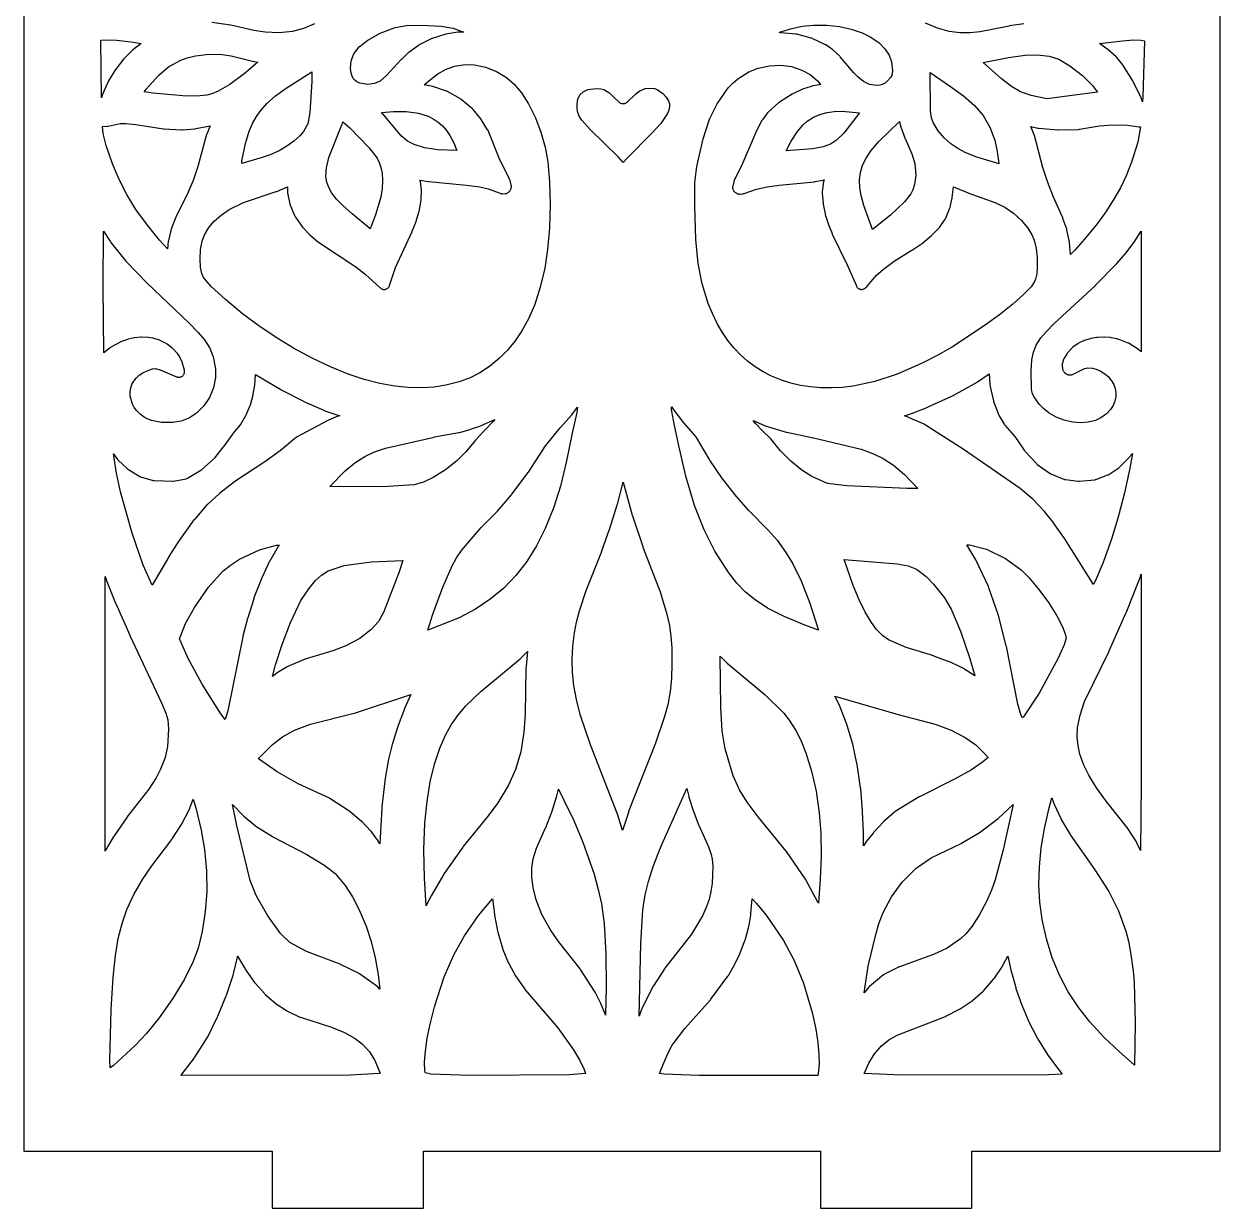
# Model space of a CAD drawing. Header units: millimetres. Extents: x 0 to 63, y 0 to 126.
# Drawn here: x 0 to 63.3, y 0 to 62.6 of the extents above; entities that cross this region are included whole.
import ezdxf

# ---------------------------------------------------------------- set-up
doc = ezdxf.new("R2010")
doc.units = ezdxf.units.MM
doc.layers.add('CUT', color=1, linetype='Continuous')

msp = doc.modelspace()

# ---------------------------------------------------------------- linework, layer by layer
at = {"layer": 'CUT'}
for points in [[(50.134, 123), (50.134, 126), (42.134, 126), (42.134, 123), (21.134, 123), (21.134, 126), (13.134, 126), (13.134, 123), (0, 123), (0, 3), (13.134, 3), (13.134, 0), (21.134, 0), (21.134, 3), (42.134, 3), (42.134, 0), (50.134, 0), (50.134, 3), (63.2679, 3), (63.2679, 123)], [(17.4978, 59.6171), (17.4225, 59.7097), (17.3566, 59.8405), (17.3082, 60.0005), (17.2768, 60.2491), (17.3131, 60.6521), (17.4491, 61.0102), (17.7403, 61.3788), (18.1897, 61.7467), (18.8414, 62.1149), (19.6299, 62.4047), (20.2319, 62.5216), (21.0103, 62.5405), (22.0708, 62.4867), (22.7127, 62.3767), (23.2745, 62.1647), (22.9932, 62.161), (22.9499, 62.1575), (22.3171, 62.0589), (22.2939, 62.0544), (22.2712, 62.0481), (21.5939, 61.8321), (21.5702, 61.8235), (21.5474, 61.8129), (20.914, 61.4884), (20.8936, 61.4769), (20.8742, 61.4639), (20.354, 61.0866), (20.3251, 61.0628), (19.9649, 60.7262), (19.948, 60.7091), (19.1795, 59.8666), (18.8445, 59.5672), (18.5415, 59.442), (18.188, 59.4028), (17.7623, 59.4691), (17.6134, 59.533)], [(40.0127, 62.1366), (39.9422, 62.1367), (40.0397, 62.1797), (40.5518, 62.3445), (41.1581, 62.473), (41.7717, 62.5385), (42.4609, 62.5402), (43.1297, 62.4692), (43.7623, 62.3296), (44.3429, 62.1264), (44.7976, 61.899), (45.2343, 61.5927), (45.5378, 61.2872), (45.7587, 60.9527), (45.8922, 60.5912), (45.9415, 60.1408), (45.8983, 59.869), (45.8403, 59.7631), (45.6828, 59.5832), (45.5659, 59.4886), (45.3897, 59.3932), (45.2668, 59.3548), (45.091, 59.3354), (44.7252, 59.4004), (44.3991, 59.563), (44.1178, 59.7822), (43.8911, 60.0162), (43.1791, 60.8666), (43.1491, 60.8977), (42.8044, 61.2063), (42.7767, 61.2284), (42.4105, 61.4859), (42.3894, 61.4995), (42.3671, 61.5114), (41.6967, 61.8331), (41.6691, 61.8446), (41.6403, 61.8535), (40.8756, 62.0496), (40.8527, 62.0545), (40.8295, 62.0577), (40.0423, 62.1351)], [(4.3795, 61.7544), (4.8933, 61.7312), (5.6725, 61.6471), (6.2008, 61.5674), (6.2007, 61.5673), (6.1771, 61.5508), (5.7581, 61.2274), (5.7289, 61.2018), (5.2866, 60.7591), (5.2616, 60.7307), (4.8573, 60.2092), (4.8383, 60.1817), (4.4765, 59.5888), (4.458, 59.5533), (4.1586, 58.8714), (4.1469, 58.8399), (4.1002, 58.6894), (4.0743, 61.7336)], [(57.3028, 61.263), (56.8921, 61.5619), (58.1139, 61.7119), (58.6864, 61.7522), (59.0813, 61.7381), (59.2679, 61.6968), (59.1759, 58.7488), (59.1587, 58.4823), (59.1053, 58.6473), (59.0901, 58.6852), (58.6667, 59.5629), (58.651, 59.5912), (58.1466, 60.4), (58.1229, 60.4329), (57.8038, 60.8172), (57.7882, 60.8346), (57.7714, 60.8506), (57.3251, 61.2451)], [(8.6428, 60.8015), (9.0804, 60.9156), (9.7744, 61.0025), (10.4872, 60.9815), (10.9606, 60.9061), (12.1579, 60.615), (12.182, 60.6102), (12.3759, 60.5791), (11.6436, 59.957), (10.8894, 59.4021), (10.2734, 59.0361), (9.9448, 58.9087), (9.6664, 58.8353), (9.1051, 58.7736), (8.411, 58.7911), (6.8104, 58.9384), (6.3618, 59.0123), (6.4614, 59.1459), (7.1389, 59.8937), (7.6554, 60.3244), (8.3015, 60.675)], [(53.2846, 58.8148), (52.7165, 59.0098), (52.2282, 59.294), (51.7144, 59.7019), (50.7427, 60.5582), (52.0733, 60.828), (52.9605, 60.9473), (53.6098, 60.9664), (54.2215, 60.8945), (54.7399, 60.7285), (55.3294, 60.3872), (55.9849, 59.8664), (56.5143, 59.3386), (56.7874, 58.9908), (54.1067, 58.6377)], [(19.6573, 49.7274), (20.5332, 51.6196), (20.5409, 51.6377), (20.7381, 52.1501), (20.7454, 52.1716), (20.8902, 52.6545), (20.8977, 52.6855), (21.008, 53.2785), (21.0127, 53.3214), (21.0308, 53.7879), (21.0307, 53.8136), (21.0285, 53.8394), (20.9724, 54.2524), (20.9676, 54.2793), (20.9602, 54.3056), (20.9463, 54.3475), (20.9637, 54.3434), (21.3809, 54.2669), (21.4087, 54.263), (23.4036, 54.0824), (24.1091, 53.9856), (24.5597, 53.8738), (25.195, 53.6431), (25.2243, 53.6341), (25.2546, 53.6281), (25.2851, 53.6251), (25.3159, 53.6252), (25.4616, 53.633), (25.4922, 53.6363), (25.5222, 53.6425), (25.5516, 53.6516), (25.5797, 53.6637), (25.6065, 53.6785), (25.6316, 53.696), (25.6549, 53.7158), (25.6759, 53.7379), (25.6947, 53.762), (25.7108, 53.7878), (25.75, 53.8578), (25.7625, 53.8831), (25.7726, 53.9095), (25.7802, 53.9367), (25.7852, 53.9644), (25.7876, 53.9925), (25.7871, 54.0207), (25.7841, 54.0487), (25.7785, 54.0763), (25.7142, 54.3276), (25.7046, 54.3582), (25.6917, 54.3877), (25.1353, 55.4941), (24.5475, 56.9573), (24.5375, 56.9797), (24.5255, 57.0011), (24.1918, 57.5504), (24.1794, 57.5691), (24.1657, 57.5868), (23.7627, 58.0695), (23.7453, 58.0887), (23.7262, 58.1064), (23.1339, 58.6081), (23.1106, 58.626), (23.0857, 58.6416), (22.4055, 59.0212), (22.3805, 59.0337), (22.3544, 59.0439), (21.6763, 59.2727), (21.6362, 59.2832), (21.1689, 59.373), (21.5039, 59.6668), (21.8861, 59.9527), (22.3393, 60.2024), (22.7996, 60.3649), (23.3458, 60.45), (23.8319, 60.4353), (24.4139, 60.3143), (24.9987, 60.0866), (25.5194, 59.7746), (25.9292, 59.4151), (26.3125, 58.9535), (26.6817, 58.3715), (27.0551, 57.6303), (27.3446, 56.8832), (27.5619, 56.091), (27.7023, 55.3013), (27.8019, 54.2515), (27.8342, 53.0461), (27.801, 51.8161), (27.6992, 50.667), (27.545, 49.6783), (27.3135, 48.6841), (27.0163, 47.7725), (26.6848, 47.0058), (26.3338, 46.3662), (25.9763, 45.8383), (25.582, 45.3601), (25.15, 44.9307), (24.6261, 44.4953), (24.1227, 44.1559), (23.6022, 43.8909), (23.0219, 43.6779), (22.3147, 43.4938), (21.7037, 43.3955), (21.0635, 43.3536), (20.3238, 43.3721), (19.6256, 43.4476), (18.8275, 43.5951), (18.0036, 43.8094), (17.1566, 44.09), (16.2087, 44.4712), (15.2411, 44.9296), (14.2569, 45.4644), (13.3444, 46.0203), (12.4249, 46.6382), (11.5619, 47.279), (10.655, 48.0298), (9.9108, 48.7164), (9.4934, 49.1959), (9.4101, 49.4027), (9.3478, 49.7192), (9.3184, 50.1839), (9.3438, 50.6687), (9.4216, 51.1088), (9.5489, 51.4564), (9.7727, 51.8312), (10.0634, 52.1776), (10.424, 52.4953), (10.8562, 52.7837), (11.6175, 53.1526), (13.3493, 53.7364), (13.3719, 53.745), (13.9359, 53.9866), (13.9409, 53.7291), (13.9425, 53.7029), (13.9465, 53.6771), (14.0667, 53.0713), (14.0746, 53.0404), (14.0858, 53.0105), (14.334, 52.4402), (14.3476, 52.4131), (14.3637, 52.3874), (14.7425, 51.8492), (14.7559, 51.8315), (14.7707, 51.8149), (15.0969, 51.4723), (15.1192, 51.4511), (15.5051, 51.1204), (15.5346, 51.0981), (17.5642, 49.749), (18.0493, 49.3644), (18.8468, 48.6425), (18.8701, 48.6234), (18.8953, 48.6067), (18.9219, 48.5925), (18.9499, 48.5812), (18.9788, 48.5725), (19.0085, 48.5668), (19.0386, 48.564), (19.0688, 48.5642), (19.099, 48.5674), (19.1285, 48.5735), (19.1574, 48.5825), (19.1852, 48.5943), (19.2117, 48.6088), (19.2366, 48.6258), (19.2595, 48.6452), (19.2806, 48.6669), (19.2992, 48.6904), (19.3155, 48.7157), (19.3291, 48.7423), (19.3399, 48.7703)], [(41.1737, 59.1412), (41.1423, 59.1286), (40.6655, 58.905), (40.6325, 58.887), (39.9561, 58.4615), (39.9351, 58.4471), (39.9155, 58.4309), (39.3681, 57.942), (39.3454, 57.9194), (39.3252, 57.8946), (39.0606, 57.5311), (39.0481, 57.5126), (39.0372, 57.4932), (38.6971, 56.8411), (38.6866, 56.8186), (38.0154, 55.22), (37.5684, 54.3222), (37.5552, 54.2913), (37.5455, 54.2592), (37.4881, 54.0212), (37.4827, 53.9927), (37.4801, 53.9638), (37.4803, 53.9349), (37.4834, 53.9059), (37.4892, 53.8775), (37.4979, 53.8498), (37.5092, 53.823), (37.523, 53.7975), (37.5393, 53.7733), (37.5578, 53.7508), (37.5785, 53.7303), (37.6011, 53.7117), (37.6661, 53.6634), (37.6896, 53.6475), (37.7146, 53.634), (37.7407, 53.6228), (37.7678, 53.614), (37.7956, 53.6078), (37.8238, 53.6042), (37.8522, 53.6033), (37.8807, 53.605), (38.0265, 53.6204), (38.0609, 53.6261), (38.0945, 53.6356), (38.7517, 53.8637), (39.317, 53.9936), (39.9488, 54.0812), (41.8119, 54.2595), (41.8383, 54.2631), (42.2737, 54.3435), (42.3038, 54.3507), (42.3243, 54.3578), (42.2793, 54.1829), (42.2746, 54.1608), (42.2714, 54.1384), (42.2283, 53.7064), (42.2269, 53.6813), (42.2276, 53.6562), (42.2657, 53.112), (42.2713, 53.0714), (42.3812, 52.5508), (42.3885, 52.5228), (42.5395, 52.0432), (42.547, 52.0223), (42.7506, 51.5117), (42.7588, 51.4929), (43.545, 49.8571), (44.031, 48.7448), (44.0439, 48.7188), (44.0593, 48.694), (44.0771, 48.671), (44.0969, 48.6496), (44.1189, 48.6303), (44.1425, 48.6132), (44.1677, 48.5985), (44.1943, 48.5862), (44.2219, 48.5764), (44.2504, 48.5695), (44.2795, 48.5652), (44.3087, 48.5637), (44.3381, 48.5651), (44.367, 48.5691), (44.3955, 48.5761), (44.4233, 48.5857), (44.4499, 48.5978), (44.4752, 48.6124), (44.499, 48.6295), (44.521, 48.6487), (44.5409, 48.6699), (45.0847, 49.3047), (45.4614, 49.6422), (46.0384, 50.0635), (46.9318, 50.6132), (46.944, 50.6212), (47.5197, 51.0146), (47.54, 51.0297), (48.0031, 51.4062), (48.0294, 51.4303), (48.3912, 51.8034), (48.4077, 51.822), (48.4227, 51.8418), (48.7266, 52.2814), (48.7432, 52.3082), (48.7568, 52.3367), (48.9794, 52.8722), (48.9885, 52.8975), (48.9954, 52.9234), (49.0959, 53.3875), (49.1009, 53.419), (49.1602, 53.9782), (50.1563, 53.5805), (50.1675, 53.5762), (51.4151, 53.1344), (51.8882, 52.9037), (52.3441, 52.5895), (52.7593, 52.2128), (53.1032, 51.8023), (53.3174, 51.4495), (53.4339, 51.1584), (53.5361, 50.7242), (53.5933, 50.2375), (53.6019, 49.7509), (53.5715, 49.3903), (53.5102, 49.1046), (53.4433, 48.9482), (53.2712, 48.707), (52.8759, 48.2868), (52.3142, 47.784), (51.6076, 47.2206), (50.7959, 46.6296), (49.1107, 45.5363), (48.3362, 45.0941), (47.5025, 44.6645), (46.1821, 44.09), (45.0013, 43.7007), (43.8635, 43.4564), (43.2811, 43.386), (42.7072, 43.3544), (42.1477, 43.3615), (41.6035, 43.4066), (41.0761, 43.4891), (40.5668, 43.6081), (40.0774, 43.7628), (39.5405, 43.9836), (39.096, 44.2129), (38.6736, 44.4768), (38.275, 44.7741), (37.9014, 45.1048), (37.5539, 45.4681), (37.2338, 45.864), (36.942, 46.2926), (36.6879, 46.7353), (36.4147, 47.282), (36.186, 47.8257), (35.8692, 48.8527), (35.6684, 49.932), (35.5455, 51.198), (35.4794, 52.9875), (35.4889, 54.2142), (35.5836, 55.061), (35.9183, 56.523), (36.2689, 57.5646), (36.673, 58.3717), (37.257, 59.2138), (37.4944, 59.4665), (37.7524, 59.6888), (38.3438, 60.058), (38.8437, 60.2584), (39.4347, 60.39), (40.0281, 60.4182), (40.6054, 60.3425), (41.1487, 60.1628), (41.5843, 59.9178), (41.9701, 59.5882), (42.129, 59.3896), (42.0747, 59.3857), (42.0376, 59.3807), (41.6783, 59.3097), (41.6392, 59.2993)], [(12.1048, 57.3635), (12.2964, 57.7041), (12.524, 58.0234), (12.8465, 58.3832), (13.3037, 58.7911), (13.8681, 59.208), (15.2346, 60.0677), (15.2357, 59.5558), (15.1225, 57.9187), (15.0169, 57.3196), (14.7865, 56.9166), (14.5852, 56.6789), (14.2772, 56.3958), (13.9123, 56.1328), (13.4946, 55.8945), (13.0288, 55.6851), (12.6088, 55.5364), (11.5223, 55.2191), (11.533, 55.3685), (11.7226, 56.2755), (11.9179, 56.9258)], [(51.3522, 56.446), (51.4674, 55.9465), (51.5555, 55.3566), (51.5586, 55.2095), (51.4537, 55.2327), (50.3984, 55.5538), (49.8177, 55.7873), (49.3947, 56.0084), (49.0318, 56.252), (48.6695, 56.5729), (48.3631, 56.9397), (48.0845, 57.3805), (47.9998, 57.6254), (47.9549, 57.992), (47.9385, 60.0237), (49.0165, 59.2991), (49.689, 58.8036), (50.2816, 58.2777), (50.7318, 57.7542), (51.096, 57.1419)], [(34.1133, 58.0403), (34.0433, 57.8708), (33.6819, 57.3368), (33.2178, 56.8236), (31.8997, 55.5091), (31.8839, 55.492), (31.6962, 55.2736), (31.4421, 55.5604), (31.427, 55.5763), (29.9567, 57.0115), (29.5047, 57.5105), (29.3652, 57.7243), (29.2928, 57.9089), (29.26, 58.1118), (29.2555, 58.3802), (29.2946, 58.6173), (29.4063, 58.8474), (29.5796, 59.0138), (29.8287, 59.1282), (30.2686, 59.1862), (30.5087, 59.1744), (30.6691, 59.1388), (30.94, 58.978), (31.4817, 58.4657), (31.5035, 58.4468), (31.5272, 58.4302), (31.5523, 58.4158), (31.5787, 58.4039), (31.6062, 58.3945), (31.6343, 58.3879), (31.663, 58.3838), (31.6921, 58.3825), (31.721, 58.3839), (31.7497, 58.3881), (31.7779, 58.3949), (31.8053, 58.4045), (31.8316, 58.4165), (31.8567, 58.431), (31.8803, 58.4478), (31.9021, 58.4667), (32.3671, 58.911), (32.583, 59.0648), (32.8611, 59.1782), (33.1394, 59.2101), (33.3527, 59.1799), (33.4907, 59.1309), (33.7994, 58.9201), (33.9756, 58.719), (34.0884, 58.5336), (34.1434, 58.3621), (34.1508, 58.2373)], [(21.3812, 57.7152), (21.652, 57.5783), (21.9033, 57.4084), (22.1331, 57.2059), (22.3435, 56.9686), (22.5348, 56.6954), (22.7424, 56.3141), (22.905, 55.9133), (21.8876, 55.9449), (21.195, 56.0487), (20.6325, 56.2268), (20.2933, 56.4053), (19.9527, 56.6743), (18.9957, 57.8202), (18.9859, 57.8314), (18.9107, 57.9128), (19.5404, 57.9646), (20.2182, 57.9678), (20.8779, 57.8776)], [(43.2731, 57.9779), (44.2016, 57.9059), (43.3611, 56.8232), (42.9859, 56.4582), (42.6587, 56.2388), (42.273, 56.0975), (41.7236, 55.9901), (40.3256, 55.8961), (40.3517, 55.9689), (40.5735, 56.3994), (40.9093, 56.9074), (41.208, 57.2682), (41.4221, 57.4648), (41.763, 57.6718), (42.1434, 57.8319), (42.479, 57.9187), (42.8527, 57.9673)], [(8.6297, 53.5807), (8.0379, 52.4009), (8.027, 52.3765), (7.7982, 51.7962), (7.7858, 51.7573), (7.64, 51.1561), (7.6337, 51.1207), (7.5856, 50.7129), (7.1731, 51.1688), (6.5317, 51.9514), (5.9259, 52.7959), (5.4441, 53.5797), (5.0301, 54.3772), (4.6793, 55.1961), (4.344, 56.1788), (4.1975, 56.802), (4.1546, 57.184), (4.1562, 57.1839), (4.4064, 57.1907), (4.4341, 57.1926), (4.4615, 57.1971), (5.0887, 57.3294), (5.3925, 57.3384), (5.923, 57.2836), (7.3796, 57.0546), (7.4099, 57.0514), (8.3342, 56.9987), (8.3789, 56.9995), (9.0551, 57.0597), (9.0866, 57.0641), (9.8482, 57.2124), (9.6744, 56.777), (9.6639, 56.746), (9.1982, 55.0633), (8.9436, 54.3199)], [(18.97, 54.3223), (18.9477, 53.8972), (18.8754, 53.4415), (18.6028, 52.4976), (18.3305, 51.8041), (18.3128, 51.7697), (18.2976, 51.7799), (17.3579, 52.5557), (16.8665, 52.9981), (16.5384, 53.3386), (16.2918, 53.6527), (16.121, 53.9477), (16.0171, 54.236), (15.9727, 54.5317), (16.0015, 54.9894), (16.1361, 55.5303), (16.8182, 57.2668), (16.8259, 57.2891), (16.8689, 57.4304), (17.2379, 57.1052), (18.2441, 56.0652), (18.6878, 55.4964), (18.7943, 55.2805), (18.8847, 55.0081), (18.943, 54.713)], [(47.0167, 53.8224), (46.914, 53.6178), (46.5735, 53.1965), (45.8351, 52.4956), (44.8916, 51.7341), (44.4303, 53.0061), (44.29, 53.5295), (44.2221, 53.9305), (44.2031, 54.3583), (44.2485, 54.7514), (44.36, 55.1286), (44.5433, 55.5068), (44.8057, 55.8988), (45.2102, 56.3769), (46.3069, 57.4332), (46.3084, 57.4259), (46.4016, 57.0881), (46.4098, 57.0627), (46.5998, 56.556), (46.6069, 56.5386), (46.9693, 55.7308), (47.12, 55.2262), (47.1813, 54.6106), (47.1137, 54.1076)], [(55.7812, 57.026), (55.8238, 57.03), (56.8915, 57.2087), (57.5562, 57.2625), (58.3716, 57.2532), (58.9943, 57.1567), (59.0249, 57.1535), (59.0539, 57.1534), (58.9222, 56.3501), (58.5915, 55.2974), (58.2976, 54.5718), (57.9944, 53.9403), (57.6545, 53.3293), (57.2323, 52.6718), (56.7596, 52.0306), (56.0931, 51.2155), (55.5951, 50.6561), (55.357, 50.4139), (55.3006, 51.0445), (55.2958, 51.077), (55.1691, 51.7023), (55.1586, 51.7408), (54.9583, 52.3175), (54.9483, 52.3424), (54.4553, 53.4332), (54.1531, 54.2172), (53.8999, 55.0057), (53.4496, 56.7048), (53.4378, 56.7402), (53.2603, 57.1793), (53.6327, 57.0892), (53.6561, 57.0845), (53.68, 57.0816), (54.6907, 56.9994), (54.7236, 56.9985)], [(6.5844, 46.0198), (6.5483, 46.0231), (6.2202, 46.0329), (6.1827, 46.0317), (5.8599, 46.0019), (5.8227, 45.9961), (5.5065, 45.9269), (5.4706, 45.9168), (5.1624, 45.8087), (5.1395, 45.7996), (5.1174, 45.7887), (4.6008, 45.5071), (4.5783, 45.4935), (4.5571, 45.4779), (4.224, 45.2127), (4.1865, 48.7214), (4.2109, 51.644), (4.5716, 51.0716), (4.5924, 51.0426), (5.3903, 50.059), (5.4079, 50.0393), (6.5076, 48.904), (6.517, 48.8946), (8.7259, 46.8058), (9.2249, 46.2805), (9.5441, 45.8929), (9.8265, 45.4549), (10.0145, 44.9948), (10.1332, 44.3725), (10.1384, 43.9023), (10.0325, 43.3669), (9.8196, 42.8582), (9.514, 42.4009), (9.1314, 42.0191), (8.7525, 41.7692), (8.3251, 41.6038), (7.871, 41.5324), (7.2854, 41.5369), (6.749, 41.6337), (6.5188, 41.7199), (6.3585, 41.8109), (6.1463, 41.9679), (5.9729, 42.1391), (5.835, 42.3224), (5.7366, 42.5045), (5.6227, 42.9209), (5.6195, 43.1632), (5.6515, 43.3539), (5.7145, 43.5398), (5.8084, 43.7154), (5.9334, 43.8781), (6.0906, 44.0254), (6.2817, 44.154), (6.5106, 44.2614), (6.8084, 44.3566), (6.9408, 44.3761), (7.2117, 44.3211), (8.073, 43.9464), (8.1007, 43.9359), (8.1293, 43.9282), (8.1586, 43.9232), (8.1883, 43.9211), (8.218, 43.9218), (8.2474, 43.9255), (8.2764, 43.9319), (8.3045, 43.9412), (8.3317, 43.9531), (8.3575, 43.9676), (8.3818, 43.9845), (8.4043, 44.0037), (8.4248, 44.0249), (8.443, 44.0481), (8.459, 44.073), (8.4724, 44.0992), (8.4831, 44.1266), (8.491, 44.1548), (8.4962, 44.1838), (8.4984, 44.213), (8.4977, 44.2424), (8.4942, 44.2716), (8.4878, 44.3003), (8.374, 44.7116), (8.3667, 44.7344), (8.3576, 44.7563), (8.2689, 44.9501), (8.2574, 44.9726), (8.2441, 44.994), (8.1176, 45.1796), (8.1027, 45.1996), (8.0862, 45.2183), (7.8683, 45.4456), (7.8501, 45.4631), (7.8305, 45.4789), (7.5684, 45.6739), (7.5483, 45.6876), (7.5272, 45.6997), (7.2338, 45.8523), (7.2105, 45.8632), (7.1863, 45.8721), (6.8745, 45.9724), (6.8504, 45.9791), (6.8259, 45.9837)], [(56.6532, 48.7518), (56.6644, 48.7627), (57.7956, 49.915), (57.81, 49.9307), (58.2819, 50.485), (58.2929, 50.4988), (58.7062, 51.0461), (58.7197, 51.0656), (59.0914, 51.6482), (59.094, 45.2582), (58.994, 45.3517), (58.9733, 45.3694), (58.9512, 45.3851), (58.4628, 45.6998), (58.4354, 45.7156), (58.4065, 45.7284), (57.8748, 45.9313), (57.8509, 45.9392), (57.8265, 45.9452), (57.5105, 46.0094), (57.4739, 46.0146), (57.1532, 46.0401), (57.1157, 46.0407), (56.7942, 46.0268), (56.7562, 46.0228), (56.4372, 45.9687), (56.3995, 45.9598), (56.0866, 45.8648), (56.0645, 45.857), (56.043, 45.8477), (55.815, 45.7381), (55.7914, 45.7254), (55.769, 45.7106), (55.4865, 45.5069), (55.4651, 45.49), (55.4453, 45.4712), (55.2114, 45.2277), (55.1911, 45.2042), (55.1733, 45.1789), (55.0138, 44.9241), (55.0008, 44.9011), (54.9899, 44.8771), (54.9812, 44.8524), (54.9261, 44.6709), (54.9191, 44.6429), (54.9148, 44.6145), (54.9133, 44.5859), (54.9146, 44.5572), (54.9316, 44.3732), (54.9358, 44.3439), (54.9429, 44.3153), (54.9528, 44.2873), (54.9654, 44.2606), (54.9806, 44.2351), (54.9982, 44.2113), (55.0183, 44.1894), (55.0403, 44.1694), (55.1073, 44.1147), (55.1312, 44.097), (55.1568, 44.0816), (55.1837, 44.0689), (55.2119, 44.0588), (55.241, 44.0516), (55.2705, 44.0472), (55.3004, 44.0457), (55.353, 44.0456), (55.3813, 44.0469), (55.4095, 44.0509), (55.437, 44.0573), (55.4638, 44.0663), (55.4897, 44.0777), (56.0979, 44.3807), (56.2686, 44.4134), (56.5196, 44.4024), (56.7196, 44.3521), (56.9212, 44.2657), (57.1693, 44.1076), (57.3418, 43.9557), (57.5312, 43.7271), (57.6438, 43.5327), (57.7216, 43.3272), (57.7597, 43.1176), (57.7553, 42.9039), (57.7011, 42.6591), (57.6068, 42.4255), (57.4775, 42.2191), (57.255, 41.9824), (56.9648, 41.7754), (56.6752, 41.6367), (56.2978, 41.5393), (55.8868, 41.5093), (55.4563, 41.5458), (55.0238, 41.6466), (54.6069, 41.808), (54.2206, 42.0261), (53.938, 42.2442), (53.6954, 42.4948), (53.4134, 42.8961), (53.3361, 43.098), (53.3021, 43.3106), (53.2833, 44.2623), (53.3155, 44.8383), (53.3958, 45.2497), (53.5452, 45.6205), (53.7951, 46.0074), (54.0656, 46.3299), (54.495, 46.7704)], [(9.3553, 39.0009), (9.396, 39.0314), (10.0722, 39.64), (10.1079, 39.6778), (10.5621, 40.2369), (10.5943, 40.2826), (11.0449, 40.9053), (11.0612, 40.9215), (11.0762, 40.9388), (11.4519, 41.4083), (11.4764, 41.4442), (11.7424, 41.8982), (11.7601, 41.9339), (11.9661, 42.4266), (11.9786, 42.4628), (12.1233, 42.9924), (12.1304, 43.0253), (12.2049, 43.5073), (12.2073, 43.5266), (12.2541, 44.0586), (13.5973, 43.2687), (13.6111, 43.2611), (14.7833, 42.6508), (14.8011, 42.6423), (15.8957, 42.1599), (15.9223, 42.1497), (16.7094, 41.8873), (16.6407, 41.8666), (16.611, 41.8559), (16.1044, 41.6437), (16.0804, 41.6324), (14.4126, 40.7519), (13.5545, 40.0385), (12.7363, 39.4442), (11.1531, 38.4062), (11.1363, 38.3943), (10.3667, 37.7957), (10.3516, 37.7833), (9.721, 37.2184), (9.6915, 37.1879), (9.0149, 36.4021), (8.9947, 36.3763), (8.2098, 35.2906), (8.1962, 35.2704), (7.672, 34.453), (7.661, 34.435), (6.7914, 32.9373), (6.315, 33.9945), (5.7296, 35.6768), (5.1111, 37.8717), (4.8887, 38.847), (4.7314, 39.8724), (4.9514, 39.5794), (4.9703, 39.5558), (4.9904, 39.5351), (5.4766, 39.0728), (5.4993, 39.0535), (5.5228, 39.0374), (6.1231, 38.6767), (6.1472, 38.6642), (6.1718, 38.6551), (6.84, 38.4609), (6.8839, 38.4537), (7.8801, 38.4201), (7.9201, 38.4234), (8.5896, 38.5563), (8.6219, 38.5659), (8.6535, 38.5814)], [(49.1423, 42.9535), (50.4131, 43.6633), (50.436, 43.6775), (51.0608, 44.1032), (51.0848, 43.5491), (51.087, 43.5225), (51.0918, 43.4961), (51.2778, 42.6757), (51.2907, 42.6338), (51.5668, 41.9229), (51.5764, 41.901), (51.5876, 41.8799), (51.8488, 41.4349), (51.8637, 41.412), (51.8806, 41.3904), (52.3703, 40.8242), (52.3861, 40.8073), (52.4032, 40.7916), (52.8984, 40.0705), (52.9171, 40.0446), (52.9369, 40.0215), (53.5545, 39.3542), (53.5765, 39.3325), (53.5996, 39.3141), (54.274, 38.8343), (54.2974, 38.8197), (54.3215, 38.8083), (55.0449, 38.5226), (55.0674, 38.5154), (55.0899, 38.511), (55.7683, 38.4256), (55.8067, 38.4251), (56.6497, 38.5059), (56.6729, 38.5097), (56.6959, 38.5167), (57.3369, 38.7544), (57.3613, 38.7651), (57.3851, 38.7796), (57.9043, 39.1372), (57.9436, 39.1703), (58.46, 39.6858), (58.4819, 39.7099), (58.6335, 39.893), (58.4999, 39.1222), (58.2121, 37.8117), (57.893, 36.5929), (57.5352, 35.4145), (57.0776, 34.1195), (56.7376, 33.2907), (56.5664, 32.9692), (55.0221, 35.4346), (55.0081, 35.4555), (54.4998, 36.1736), (54.4845, 36.1938), (53.9834, 36.8146), (53.9638, 36.837), (53.379, 37.449), (53.3578, 37.4693), (52.7182, 38.0229), (52.6947, 38.0413), (49.6724, 40.1207), (47.6342, 41.4306), (47.6174, 41.4384), (46.7827, 41.7989), (46.7649, 41.8058), (46.5693, 41.8762), (46.9936, 42.0207), (47.0059, 42.0252), (47.8166, 42.3413), (47.8338, 42.3486), (49.1213, 42.9429)], [(27.5765, 35.9291), (27.1165, 35.0141), (26.599, 34.186), (26.0203, 33.4404), (25.3763, 32.7731), (24.663, 32.1808), (23.877, 31.6601), (23.0159, 31.2094), (21.4502, 30.5841), (21.3567, 30.5587), (21.6217, 31.3977), (22.1585, 32.8191), (22.6523, 33.9466), (22.8757, 34.3712), (23.1476, 34.7689), (24.1861, 35.9764), (25.037, 36.8206), (25.056, 36.8412), (25.798, 37.7102), (25.8148, 37.7314), (26.6684, 38.8862), (26.6824, 38.9064), (27.5924, 40.2967), (27.6057, 40.3183), (28.3685, 41.2523), (28.3827, 41.2671), (28.9647, 41.9151), (28.9803, 41.9339), (29.2883, 42.3391), (29.2474, 42.0578), (28.9946, 40.9716), (28.7035, 39.5072), (28.374, 38.1663), (28.0225, 37.0478)], [(39.3281, 31.7082), (38.673, 32.1482), (38.1715, 32.5655), (37.7141, 33.0354), (37.2795, 33.5793), (36.5425, 34.721), (35.9735, 35.8543), (35.4698, 37.1445), (35.0052, 38.693), (34.6618, 40.2241), (34.4074, 41.3632), (34.2589, 42.2153), (34.2455, 42.3634), (34.3161, 42.2607), (34.3252, 42.2482), (34.8893, 41.5124), (34.9025, 41.4964), (35.5459, 40.7668), (35.562, 40.7414), (36.2448, 39.5679), (36.2621, 39.5404), (36.9315, 38.5551), (36.9488, 38.5315), (37.668, 37.6191), (37.6835, 37.6007), (38.3149, 36.8993), (38.3269, 36.8865), (39.3723, 35.841), (39.8326, 35.3093), (40.3002, 34.6626), (40.6656, 34.0506), (41.1021, 33.156), (41.5619, 31.9836), (42.019, 30.5585), (41.3015, 30.8115), (40.1731, 31.2847)], [(23.6088, 41.166), (23.6289, 41.1722), (24.165, 41.3598), (24.1891, 41.3694), (24.9114, 41.6933), (24.8336, 41.5945), (24.3327, 41.063), (23.877, 40.601), (23.3762, 39.9848), (22.8995, 39.5097), (22.3007, 39.0305), (21.6434, 38.62), (21.1262, 38.373), (20.6361, 38.2375), (18.9453, 38.1206), (16.1719, 38.1386), (16.9849, 38.974), (17.497, 39.3995), (18.0269, 39.7372), (18.5358, 39.9762), (19.1171, 40.1765), (21.7062, 40.7598), (21.7237, 40.7629), (23.0091, 41.0024), (23.0341, 41.0082)], [(45.9911, 39.2724), (46.5797, 38.7853), (47.2794, 38.044), (46.7128, 38.0357), (43.5244, 38.1762), (42.5038, 38.3116), (41.6811, 38.6718), (41.1499, 39.0066), (40.5659, 39.478), (40.0183, 40.0328), (39.5122, 40.6651), (39.0529, 41.1042), (38.6958, 41.48), (38.5715, 41.6391), (39.1724, 41.3697), (39.208, 41.3565), (40.317, 41.0168), (40.3477, 41.0091), (41.6684, 40.7414), (41.6864, 40.7361), (44.2825, 40.1148), (44.9405, 39.8723), (45.4509, 39.6205)], [(34.1397, 30.8041), (34.2205, 30.2204), (34.2621, 29.6077), (34.2714, 28.7895), (34.2453, 28.0012), (34.1759, 27.2999), (34.0502, 26.6114), (33.887, 25.9878), (33.4009, 24.5734), (31.9824, 20.9569), (31.969, 20.9195), (31.6577, 19.9651), (31.4183, 20.7664), (31.3998, 20.82), (29.9676, 24.4848), (29.4289, 26.0908), (29.2245, 26.8906), (29.0892, 27.6271), (29.0173, 28.3159), (29.0024, 28.984), (29.0415, 29.7011), (29.1209, 30.4078), (29.2257, 30.975), (29.3798, 31.5702), (29.7438, 32.6495), (30.5439, 34.6789), (30.5512, 34.6983), (30.9804, 35.8949), (30.9889, 35.9198), (31.3863, 37.1745), (31.3963, 37.2088), (31.7036, 38.3694), (32.1751, 36.6297), (32.1873, 36.5894), (32.7284, 34.9684), (32.7388, 34.9393), (33.649, 32.5776), (34.0113, 31.4001)], [(12.4537, 34.8022), (13.3634, 35.0476), (13.5094, 35.0519), (13.4695, 34.9944), (13.4506, 34.9647), (13.0191, 34.2313), (12.9979, 34.1912), (12.5959, 33.3503), (12.5777, 33.3082), (12.1687, 32.2556), (12.1538, 32.213), (11.8359, 31.2015), (11.8248, 31.1625), (11.5871, 30.2331), (11.5781, 30.1934), (10.7881, 26.2932), (10.6524, 25.8209), (10.422, 26.122), (9.4273, 27.697), (8.6938, 29.0502), (8.2279, 30.0979), (8.5498, 30.8962), (9.0224, 31.7563), (9.7619, 32.8193), (10.5231, 33.6681), (10.9239, 33.9935), (11.4005, 34.3021)], [(51.9231, 34.3426), (52.7455, 33.7435), (53.1575, 33.3272), (53.6804, 32.7016), (54.1884, 32.0049), (54.6268, 31.3153), (54.9396, 30.7195), (55.0741, 30.3567), (55.1234, 30.1232), (55.1167, 30.0655), (55.0182, 29.7831), (54.6839, 29.0384), (53.6954, 27.2261), (52.8628, 25.9614), (52.8122, 25.9069), (52.7437, 26.0343), (52.5699, 26.6318), (51.9699, 29.6796), (51.9599, 29.7235), (51.5524, 31.3174), (51.5342, 31.378), (51.0378, 32.7967), (51.0126, 32.8582), (50.3651, 34.225), (50.3418, 34.2689), (49.8713, 35.061), (50.0215, 35.058), (50.905, 34.8315)], [(16.0987, 33.6858), (16.9361, 33.9739), (18.3663, 34.1607), (20.0439, 34.2345), (19.8239, 33.5888), (19.0187, 31.4925), (18.747, 31.0149), (18.3565, 30.5688), (17.7737, 30.1169), (17.0297, 29.7259), (16.3324, 29.4636), (14.9287, 29.0403), (14.9091, 29.0332), (13.9531, 28.6295), (13.9252, 28.6152), (13.3959, 28.295), (13.3688, 28.276), (13.1479, 28.0993), (13.3102, 28.7098), (13.6558, 29.7865), (14.0951, 30.9541), (14.6482, 32.1214), (15.064, 32.7437), (15.4287, 33.1805), (15.7481, 33.4653)], [(47.2049, 33.7791), (47.715, 33.3914), (48.1176, 32.981), (48.6832, 32.2513), (49.0368, 31.6606), (49.5306, 30.4991), (50.0404, 29.0559), (50.3047, 28.1388), (49.6532, 28.5401), (49.6331, 28.5512), (49.0064, 28.8537), (48.9895, 28.8609), (48.1326, 29.1838), (48.1206, 29.1878), (46.6645, 29.6289), (45.7257, 30.0351), (45.4341, 30.2462), (45.1017, 30.592), (44.8281, 30.9586), (44.498, 31.5038), (44.1741, 32.1541), (43.8595, 32.9064), (43.3812, 34.289), (46.1827, 34.0575), (46.778, 33.9487)], [(4.2914, 33.3883), (4.3455, 33.2342), (4.3557, 33.207), (4.8511, 31.9734), (4.8593, 31.954), (5.5948, 30.2874), (5.6012, 30.2736), (7.2829, 26.7161), (7.5106, 26.1604), (7.6128, 25.8017), (7.6416, 25.3126), (7.592, 24.4079), (7.4657, 23.8159), (7.2325, 23.2002), (6.993, 22.7426), (6.6042, 22.1403), (5.4513, 20.6632), (5.4378, 20.6449), (4.7321, 19.6292), (4.7143, 19.6014), (4.3462, 18.9807), (4.3251, 18.9412), (4.2887, 18.8659)], [(56.3263, 22.8925), (56.0664, 23.4213), (55.8556, 24.0037), (55.7533, 24.4594), (55.712, 24.8936), (55.7347, 25.413), (55.8609, 26.06), (56.1021, 26.7714), (57.3988, 29.4478), (57.4067, 29.4647), (58.2862, 31.4402), (58.2966, 31.4649), (59.0019, 33.2536), (59.015, 33.2896), (59.0882, 33.5118), (59.0887, 22.4573), (59.0669, 18.906), (58.8684, 19.3102), (58.8386, 19.363), (58.3535, 20.1098), (58.3305, 20.1416), (57.2504, 21.5041), (56.7332, 22.2239)], [(24.552, 20.7373), (23.2298, 19.1066), (23.2142, 19.086), (22.2275, 17.6951), (22.2044, 17.659), (21.5403, 16.5086), (21.5258, 16.4815), (21.2756, 15.983), (21.1821, 17.4331), (21.1602, 18.9515), (21.2126, 20.3474), (21.3218, 21.4917), (21.4887, 22.5324), (21.7121, 23.4693), (21.9917, 24.3062), (22.2973, 24.9956), (22.599, 25.5413), (22.9496, 26.0477), (23.3751, 26.5449), (24.1741, 27.3042), (26.2452, 29.0338), (26.2642, 29.0511), (26.6292, 29.4135), (26.5577, 28.6308), (26.5541, 28.5653), (26.5054, 26.1106), (26.4443, 25.1629), (26.2782, 24.1219), (25.9977, 23.1778), (25.6289, 22.3595), (25.0583, 21.4224)], [(37.5179, 22.8462), (37.0861, 24.2722), (36.9244, 25.2287), (36.8596, 26.4631), (36.8232, 29.1669), (37.1762, 28.8157), (37.1967, 28.7971), (39.2151, 27.1308), (40.1892, 26.1537), (40.4805, 25.7931), (40.8229, 25.2509), (41.0863, 24.7312), (41.3617, 24.0573), (41.6625, 23.0911), (41.8965, 22.0346), (42.0615, 20.896), (42.1466, 19.8328), (42.1709, 18.5796), (42.124, 17.3874), (42.023, 16.111), (42.0136, 16.133), (41.9982, 16.164), (41.3656, 17.345), (41.3376, 17.391), (40.3302, 18.8492), (40.3106, 18.8752), (38.8274, 20.6897), (38.2486, 21.4583), (37.8468, 22.112)], [(18.6962, 19.4693), (18.6721, 19.5047), (18.3592, 19.9183), (18.3328, 19.9496), (17.8873, 20.4182), (17.8627, 20.4416), (17.2612, 20.9488), (17.2343, 20.9687), (16.1815, 21.6464), (16.1548, 21.6612), (14.5117, 22.4267), (13.4018, 23.0537), (12.4131, 23.7464), (12.4515, 23.7962), (13.1369, 24.4928), (13.669, 24.9149), (14.3028, 25.2703), (15.1548, 25.5836), (17.4752, 26.1673), (17.4877, 26.171), (20.4594, 27.1423), (20.1371, 26.4157), (20.1245, 26.3851), (19.7879, 25.5034), (19.7747, 25.4654), (19.4872, 24.5563), (19.4745, 24.5113), (19.2962, 23.7957), (19.2827, 23.7307), (19.0966, 22.6029), (19.0905, 22.5592), (18.9359, 21.2031), (18.9316, 21.1519), (18.8237, 19.2613)], [(44.0636, 23.5001), (43.8427, 24.5178), (43.8287, 24.5726), (43.5516, 25.5128), (43.5319, 25.5706), (43.1542, 26.5302), (43.1324, 26.5794), (42.893, 27.0569), (46.2399, 26.0933), (46.2438, 26.0922), (48.2006, 25.5747), (49.0379, 25.2698), (49.777, 24.884), (50.3419, 24.481), (50.7608, 24.0867), (50.9936, 23.8161), (50.7019, 23.5651), (50.1174, 23.1722), (49.2239, 22.6699), (47.3664, 21.7421), (47.3492, 21.7326), (46.0904, 20.9585), (46.0557, 20.9327), (45.5072, 20.4543), (45.4852, 20.433), (44.9319, 19.8457), (44.9119, 19.8228), (44.5875, 19.4139), (44.57, 19.3902), (44.4018, 19.1438), (44.4, 19.8422), (44.3993, 19.8725), (44.3616, 20.9456), (44.3589, 20.9908), (44.2604, 22.1576), (44.2541, 22.2119), (44.0739, 23.4434)], [(33.267, 11.7045), (32.6807, 10.5301), (32.654, 10.4676), (32.5372, 10.1493), (32.6345, 13.9883), (32.7393, 15.7656), (32.8609, 16.562), (33.032, 17.2692), (33.2842, 18.0503), (33.6891, 19.0927), (35.0544, 22.1788), (35.1606, 21.7658), (35.1713, 21.7281), (35.3928, 21.0221), (35.4081, 20.9782), (35.6856, 20.2661), (35.6981, 20.2364), (36.2156, 19.0884), (36.3492, 18.6926), (36.3994, 18.4509), (36.4328, 18.0696), (36.4035, 17.1503), (36.3414, 16.7351), (36.238, 16.3149), (36.0892, 15.8887), (35.8914, 15.454), (35.3012, 14.4787), (33.8991, 12.6775), (33.8786, 12.6489), (33.2955, 11.7545)], [(8.3021, 20.225), (8.3285, 20.2703), (8.7689, 21.1259), (8.7836, 21.157), (8.797, 21.19), (8.9575, 21.6179), (9.0977, 21.1585), (9.3779, 19.9727), (9.5475, 18.95), (9.6524, 17.8231), (9.6669, 16.7291), (9.592, 15.6644), (9.4274, 14.6247), (9.2082, 13.7348), (8.9393, 12.9968), (8.472, 12.0669), (7.858, 11.0578), (7.1511, 10.0559), (6.4797, 9.2278), (5.8858, 8.5959), (4.738, 7.5386), (4.5697, 7.4216), (4.5423, 7.8016), (4.6141, 10.5054), (4.7121, 12.1907), (4.8389, 13.3499), (4.9933, 14.2458), (5.1935, 15.0482), (5.4467, 15.7849), (5.8089, 16.5793), (6.2655, 17.368), (6.7612, 18.0909), (7.8166, 19.4885), (7.8325, 19.5111)], [(30.762, 10.2177), (30.5163, 10.8078), (30.4987, 10.8462), (30.2097, 11.4202), (30.1839, 11.4655), (29.4447, 12.6185), (29.4195, 12.6536), (28.2724, 14.0932), (27.848, 14.7017), (27.4002, 15.5111), (27.089, 16.2981), (26.9266, 16.9519), (26.8644, 17.4764), (26.8676, 17.9789), (26.9349, 18.4607), (27.1054, 19.0333), (27.5904, 20.0946), (27.6041, 20.1268), (27.9028, 20.8928), (27.9178, 20.9353), (28.1903, 21.7985), (28.2077, 21.8632), (28.2689, 22.1394), (28.5637, 21.5695), (29.0811, 20.4825), (29.561, 19.3507), (30.1562, 17.6436), (30.3749, 16.8479), (30.5426, 16.0891), (30.6938, 15.0441), (30.7719, 13.4405), (30.788, 11.7009), (30.7665, 10.2053)], [(53.6893, 17.0949), (53.7124, 18.0476), (53.8083, 19.0362), (53.9788, 20.0684), (54.2263, 21.1545), (54.3745, 21.6931), (54.4566, 21.4344), (54.4703, 21.3951), (54.4859, 21.3581), (54.8394, 20.5933), (54.8638, 20.5465), (55.3356, 19.743), (55.3566, 19.7106), (56.6488, 17.8847), (57.3762, 16.7272), (57.8944, 15.7103), (58.2823, 14.6399), (58.4184, 14.1048), (58.5506, 13.412), (58.6715, 12.5245), (58.7186, 11.9486), (58.78, 9.7763), (58.7462, 7.5617), (57.9232, 8.269), (57.1371, 9.0139), (56.3763, 9.8406), (55.789, 10.5884), (55.2331, 11.437), (54.7718, 12.3118), (54.3951, 13.2248), (54.0811, 14.236), (53.8581, 15.2582), (53.738, 16.1679)], [(18.7122, 11.6882), (18.6914, 11.7083), (18.6699, 11.7254), (17.7552, 12.3761), (17.7241, 12.3949), (16.7509, 12.8795), (16.7324, 12.8877), (14.9503, 13.5657), (14.0693, 14.0392), (13.5732, 14.5171), (12.8989, 15.4483), (12.2893, 16.5246), (11.9612, 17.3187), (11.2695, 20.2184), (11.036, 21.3318), (11.6161, 20.7402), (11.6392, 20.7189), (12.2505, 20.2132), (12.2751, 20.1952), (13.1413, 19.636), (13.1598, 19.6251), (14.9657, 18.6847), (15.9109, 18.1178), (16.4609, 17.6831), (16.9983, 17.0469), (17.3837, 16.448), (17.7378, 15.7665), (18.0974, 14.8996), (18.363, 14.0872), (18.5794, 13.2328), (18.7406, 12.3537), (18.8267, 11.5675)], [(45.4592, 12.3362), (44.732, 11.7142), (44.6967, 11.6789), (44.4441, 11.3839), (44.6632, 12.7828), (45.0539, 14.4688), (45.2207, 15.021), (45.4352, 15.5832), (45.888, 16.4605), (46.4479, 17.2323), (47.1961, 17.9671), (47.99, 18.5189), (49.5744, 19.2802), (49.5911, 19.2892), (50.4962, 19.8237), (50.5189, 19.839), (51.5302, 20.5995), (51.5535, 20.6193), (52.3196, 21.3366), (51.7942, 18.9299), (51.3763, 17.3601), (51.1789, 16.804), (50.9115, 16.2035), (50.5224, 15.4812), (50.1552, 14.9095), (49.8309, 14.5094), (49.5445, 14.2298), (48.8334, 13.7409), (48.1116, 13.4105), (46.315, 12.7607), (46.2951, 12.7523), (45.5111, 12.3707), (45.4847, 12.3556)], [(25.6186, 12.9861), (25.646, 12.9288), (26.009, 12.2715), (26.0338, 12.2313), (26.491, 11.5696), (26.5152, 11.5379), (28.2325, 9.5193), (29.0759, 8.3608), (29.4062, 7.8064), (29.6399, 7.3229), (29.7088, 7.1201), (28.8368, 7.0412), (23.5682, 7.0027), (21.515, 7.075), (21.2423, 7.1435), (21.2248, 7.1625), (21.2032, 7.2784), (21.1903, 7.7156), (21.2323, 8.2946), (21.3303, 8.977), (21.4802, 9.7262), (21.7123, 10.6438), (22.2342, 12.2326), (22.7493, 13.4213), (23.302, 14.3897), (24.0505, 15.473), (24.7798, 16.3521), (24.8881, 15.531), (24.8957, 15.4838), (25.0515, 14.6568), (25.0685, 14.5848), (25.3104, 13.7411), (25.3223, 13.7032), (25.336, 13.6671)], [(41.6892, 10.3351), (41.8788, 9.4593), (41.9897, 8.7502), (42.0486, 8.104), (42.0564, 7.6445), (42.0273, 7.2487), (41.9885, 7), (35.7042, 7.0165), (33.863, 7.0788), (33.6182, 7.1086), (33.7144, 7.373), (34.0589, 8.1763), (34.2822, 8.6092), (34.9656, 9.4885), (36.3167, 11.0126), (36.3385, 11.0397), (37.2325, 12.2557), (37.26, 12.2979), (37.6071, 12.9), (37.6262, 12.9364), (37.8667, 13.4393), (37.8866, 13.4856), (38.1185, 14.0947), (38.1405, 14.1627), (38.3356, 14.8861), (38.3444, 14.9222), (38.3516, 14.9592), (38.443, 15.4884), (38.4526, 15.5633), (38.5193, 16.339), (38.7464, 16.1061), (39.2569, 15.4764), (40.1758, 14.1445), (40.7447, 13.0811), (41.2273, 11.8831)], [(11.061, 12.3207), (11.0778, 12.3795), (11.2932, 13.2628), (11.3023, 13.3049), (11.3045, 13.3185), (11.7217, 12.6065), (11.7419, 12.575), (12.2038, 11.9163), (12.2322, 11.8803), (12.7348, 11.3192), (12.7652, 11.2893), (13.3206, 10.8161), (13.348, 10.7957), (13.8869, 10.4464), (13.9111, 10.4327), (14.5985, 10.0988), (14.6249, 10.0882), (16.2752, 9.559), (16.9517, 9.2867), (17.5137, 8.9677), (17.9067, 8.6597), (18.2778, 8.2545), (18.5617, 7.8023), (18.8494, 7.1265), (18.7841, 7.1125), (17.2736, 7.0285), (8.3014, 7.0025), (8.3139, 7.0173), (9.0164, 7.9474), (9.035, 7.9738), (9.6946, 8.9996), (9.7227, 9.0495), (10.2427, 10.103), (10.2613, 10.1446), (10.6953, 11.2248), (10.7094, 11.2632)], [(44.9836, 8.1605), (45.3514, 8.575), (45.7521, 8.8884), (46.1851, 9.1358), (48.7459, 10.1337), (48.766, 10.1429), (49.4901, 10.5176), (49.5126, 10.5311), (50.15, 10.9589), (50.1766, 10.9794), (50.7341, 11.4655), (50.7658, 11.4975), (51.306, 12.1206), (51.3368, 12.1612), (51.6991, 12.7062), (51.7189, 12.7387), (52.0374, 13.3113), (52.2248, 12.4987), (52.2329, 12.4667), (52.4563, 11.6556), (52.47, 11.6113), (52.7751, 10.729), (52.7922, 10.6846), (53.1538, 9.8433), (53.1723, 9.8042), (53.5942, 8.9969), (53.614, 8.9622), (54.1651, 8.0858), (54.1829, 8.0596), (54.6708, 7.3951), (54.683, 7.3793), (54.924, 7.0839), (54.1986, 7.0416), (46.4329, 7.0286), (44.448, 7.1065), (44.6838, 7.6636)]]:
    msp.add_lwpolyline(points, close=True, dxfattribs=at)
for points in [[(15.3756, 62.6104), (14.7796, 62.3549), (14.2084, 62.205), (13.5055, 62.1296), (12.7582, 62.1561), (12.1607, 62.2479), (10.9522, 62.5357), (10.9195, 62.5417), (9.9337, 62.6658)], [(52.896, 62.5989), (52.1358, 62.489), (52.1187, 62.4861), (50.5805, 62.1741), (50.0257, 62.1214), (49.5073, 62.1237), (48.9442, 62.1951), (48.3236, 62.366), (47.693, 62.6387)]]:
    msp.add_lwpolyline(points, dxfattribs=at)

doc.saveas('drawing.dxf')
